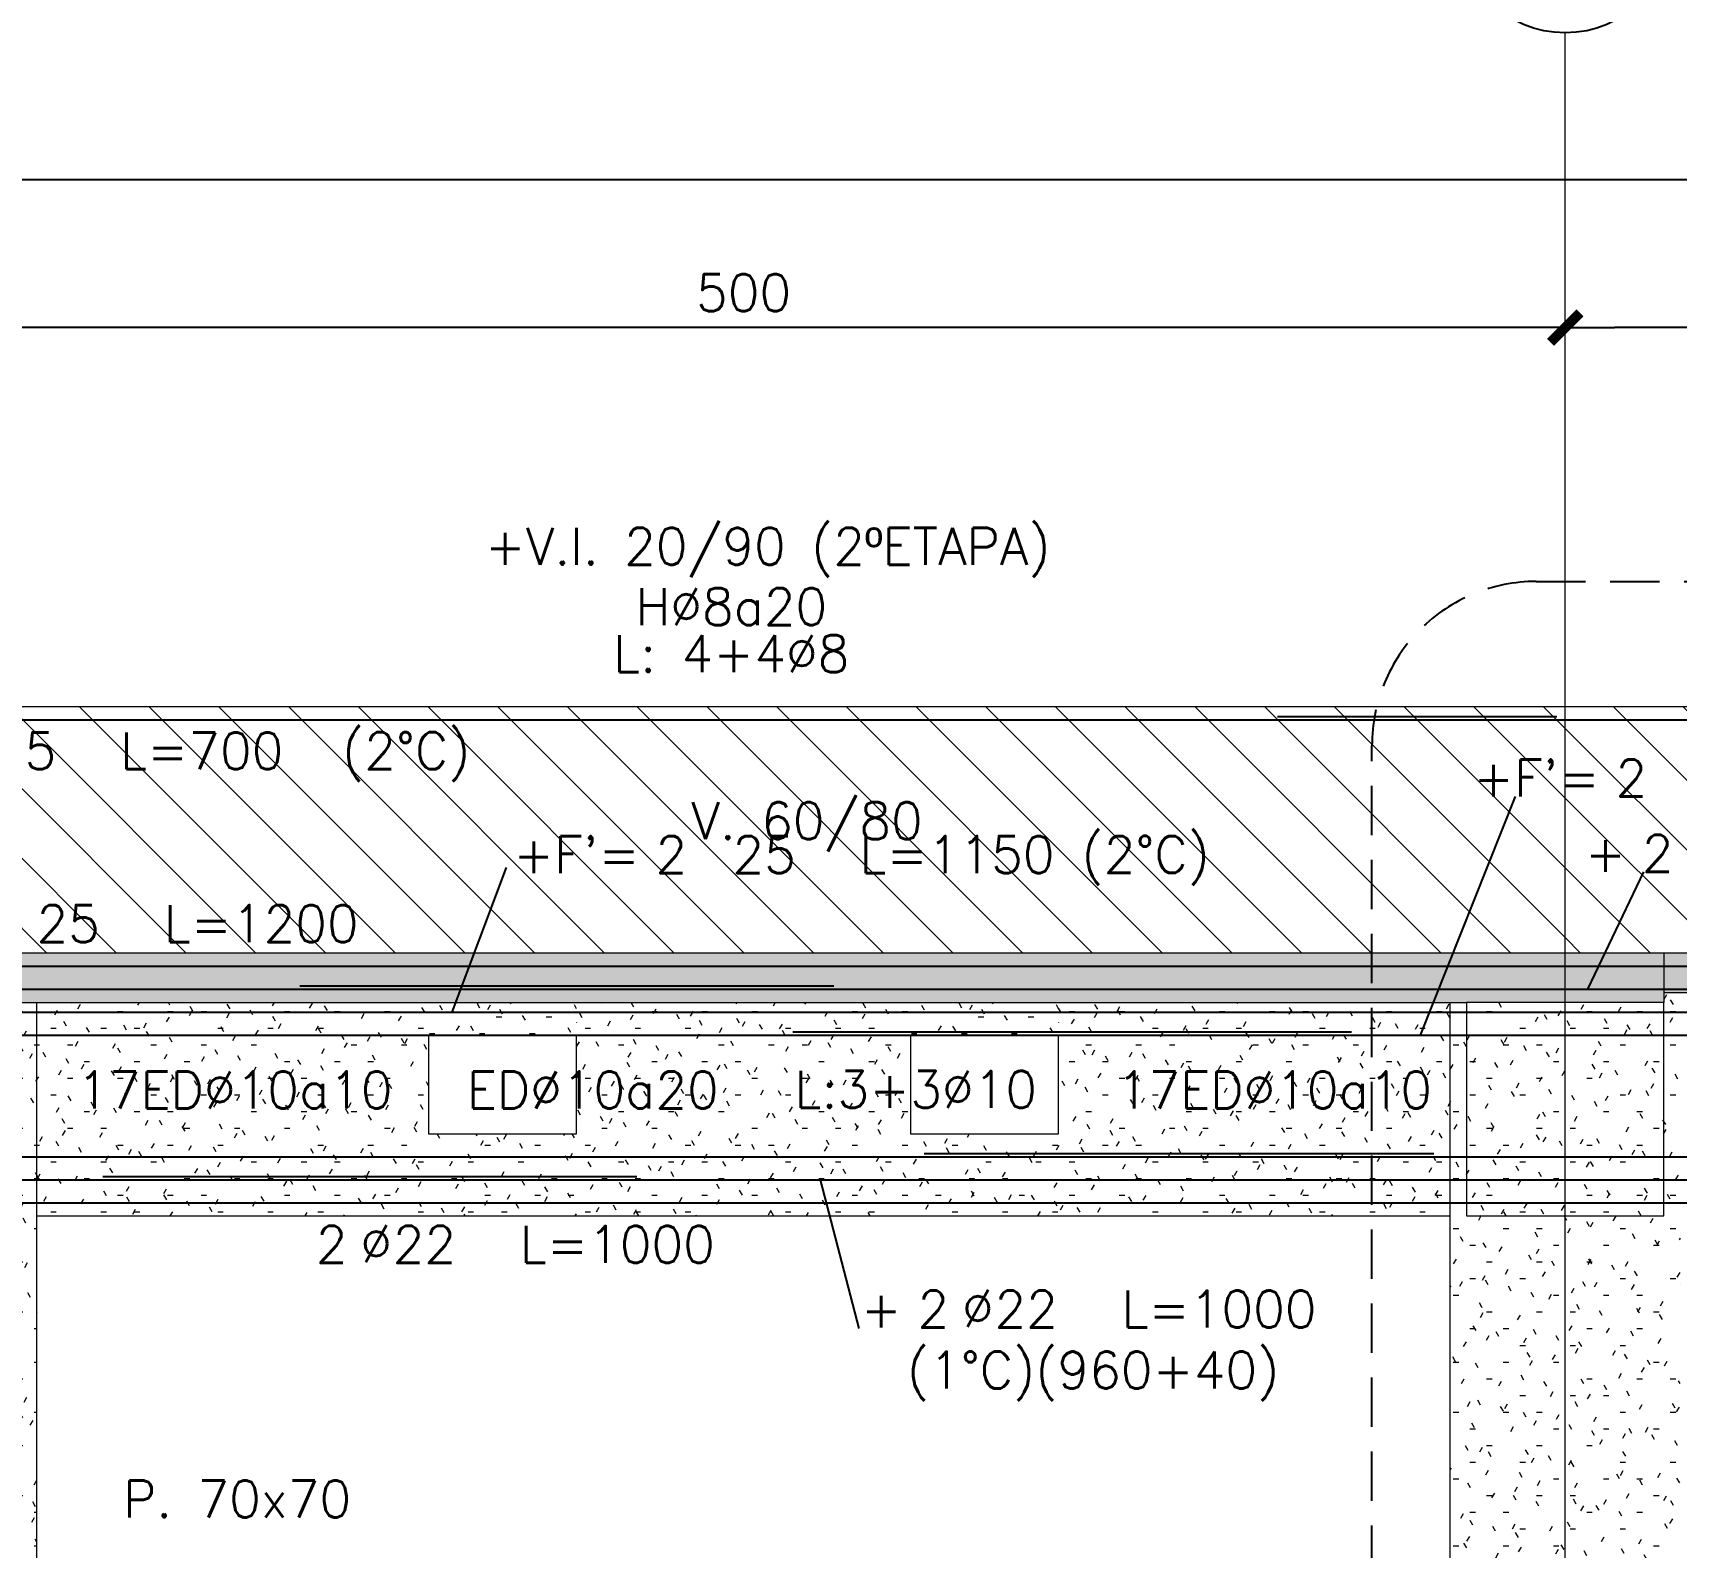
# Model space of a CAD drawing. Extents: x -10459 to 16942, y -13088 to 14608.
# Drawn here: x 4475 to 4975, y 3178 to 3639 of the extents above; entities that cross this region are included whole.
import ezdxf
from ezdxf.enums import TextEntityAlignment as Align

# ---------------------------------------------------------------- set-up
doc = ezdxf.new("R2010")
doc.units = 0
doc.header["$LTSCALE"] = 30
doc.header["$MEASUREMENT"] = 0
doc.linetypes.add("EJE1-1'$0$DASHED", pattern=[0.75, 0.5, -0.25])
doc.linetypes.add("EJE1-1'$0$RLE-PROYECCION", pattern=[0.71438, 0.47625, -0.23813])
doc.layers.get('0').update_dxf_attribs({"linetype": 'CONTINUOUS'})
for name, color, linetype in [("EJE1-1'$0$CORTES", 5, 'CONTINUOUS'), ("EJE1-1'$0$RLA-COTAS1", 2, 'CONTINUOUS'), ("EJE1-1'$0$RLA-FE", 7, 'CONTINUOUS'), ("EJE1-1'$0$RLA-TEXTOS-FE", 9, 'CONTINUOUS')]:
    doc.layers.add(name, color=color, linetype=linetype)
doc.layers.add("EJE1-1'$0$RLA-ACHURADO", color=30, linetype="EJE1-1'$0$RLE-PROYECCION", lineweight=15, transparency=0.7)
for name, color, linetype, lineweight in [("EJE1-1'$0$RLA-CONTORNO", 30, 'CONTINUOUS', 15), ("EJE1-1'$0$RLA-EJE", 3, 'CONTINUOUS', 25), ("EJE1-1'$0$RLA-EJES", 1, 'CONTINUOUS', 9), ("EJE1-1'$0$RLA-TEXTOS-1", 9, 'CONTINUOUS', 9)]:
    doc.layers.add(name, color=color, linetype=linetype, lineweight=lineweight)
doc.styles.add("EJE1-1'$0$RomanS", font='romans.shx', dxfattribs={"height": 11.25})
doc.dimstyles.new("EJE1-1'$0$ING-50", dxfattribs={"dimscale": 50, "dimtxt": 0.27, "dimasz": 0.3, "dimexe": 0, "dimexo": 0, "dimgap": 0.1, "dimtad": 1, "dimdec": 1, "dimzin": 12, "dimdsep": 46, "dimtxsty": "EJE1-1'$0$RomanS", "dimblk": "EJE1-1'$0$TICK1", "dimblk1": "EJE1-1'$0$TICK1", "dimblk2": "EJE1-1'$0$TICK1", "dimcen": 0.09, "dimclrd": 2, "dimclre": 1, "dimclrt": 3, "dimadec": 0, "dimazin": 0, "dimtfac": 1, "dimtdec": 0, "dimtix": 1, "dimtmove": 2, "dimatfit": 3, "dimldrblk": "EJE1-1'$0$TICK1", "dimfxl": 0, "dimfxlon": 1, "dimtolj": 1, "dimtzin": 0, "dimarcsym": 0})
pattern_1 = [(0, (-234.281, -2576.79), (20.32, 5.08), [1.676, -13.564, 1.676, -13.564, -81.28]), (0, (-234.281, -2576.79), (20.32, 5.08), [-30.48, 1.676, -28.804, 1.676, -13.564, -35.56]), (0, (-234.281, -2576.79), (20.32, 5.08), [-76.2, 1.676, -8.484, 1.676, -23.724]), (120, (-226.661, -2574.25), (-14.559409, 15.057636), [1.676, -13.564, 1.676, -13.564, -81.28]), (120, (-226.661, -2574.25), (-14.559409, 15.057636), [-30.48, 1.676, -28.804, 1.676, -13.564, -35.56]), (120, (-226.661, -2574.25), (-14.559409, 15.057636), [-76.2, 1.676, -8.484, 1.676, -23.724]), (240, (-224.121, -2564.09), (-5.760591, -20.137636), [1.676, -13.564, 1.676, -13.564, -81.28]), (240, (-224.121, -2564.09), (-5.760591, -20.137636), [-30.48, 1.676, -28.804, 1.676, -13.564, -35.56]), (240, (-224.121, -2564.09), (-5.760591, -20.137636), [-76.2, 1.676, -8.484, 1.676, -23.724])]
pattern_2 = [(315, (-234.281, -2576.79), (10.6066, 10.6066), [])]

# ---------------------------------------------------------------- blocks, each defined once
blk = doc.blocks.new("EJE1-1'$0$Grid - RLE-EJE-192293-EJE 1-1_")
at = {"layer": "EJE1-1'$0$RLA-EJE"}
blk.add_circle((-2348.4, 1495.5), 32.5, dxfattribs=at)
blk = doc.blocks.new("EJE1-1'$0$TICK1")
at = {"color": 2, "const_width": 0.2}
blk.add_lwpolyline([(-0.3, -0.3), (0.3, 0.3)], dxfattribs=at)
at = {"color": 2}
for points in [[(0, 0), (-1, 0)], [(0, 0), (1, 0)]]:
    blk.add_lwpolyline(points, dxfattribs=at)
blk = doc.blocks.new("EJE1-1'$0$DIMBLOCK1-EJE 1-1_")
at = {"layer": "EJE1-1'$0$RLA-COTAS1", "color": 2, "lineweight": -2, "transparency": 16777216}
blk.add_line((2590.48, 1418.31), (-2404.52, 1418.31), dxfattribs=at)
at = {"layer": "EJE1-1'$0$RLA-COTAS1", "color": 2, "lineweight": -2, "transparency": 16777216, "xscale": 15, "yscale": 15, "zscale": 15, "rotation": 180}
blk.add_blockref("EJE1-1'$0$TICK1", (-2419.52, 1418.31), dxfattribs=at)
at = {"layer": "EJE1-1'$0$RLA-COTAS1", "color": 2, "lineweight": -2, "transparency": 16777216, "xscale": 15, "yscale": 15, "zscale": 15}
blk.add_blockref("EJE1-1'$0$TICK1", (2605.48, 1418.31), dxfattribs=at)
at = {"layer": "EJE1-1'$0$RLA-COTAS1", "color": 3, "transparency": 16777216, "insert": (92.98, 1428.94), "char_height": 11.25, "attachment_point": 5, "style": "EJE1-1'$0$RomanS"}
blk.add_mtext('\\A1;5025', dxfattribs=at)
blk = doc.blocks.new("EJE1-1'$0$DIMBLOCK2-EJE 1-1_")
at = {"layer": "EJE1-1'$0$RLA-COTAS1", "color": 2, "lineweight": -2, "transparency": 16777216}
blk.add_line((2590.48, 1373.31), (2120.48, 1373.31), dxfattribs=at)
at = {"layer": "EJE1-1'$0$RLA-COTAS1", "color": 2, "lineweight": -2, "transparency": 16777216, "xscale": 15, "yscale": 15, "zscale": 15, "rotation": 180}
blk.add_blockref("EJE1-1'$0$TICK1", (2105.48, 1373.31), dxfattribs=at)
at = {"layer": "EJE1-1'$0$RLA-COTAS1", "color": 2, "lineweight": -2, "transparency": 16777216, "xscale": 15, "yscale": 15, "zscale": 15}
blk.add_blockref("EJE1-1'$0$TICK1", (2605.48, 1373.31), dxfattribs=at)
at = {"layer": "EJE1-1'$0$RLA-COTAS1", "color": 3, "transparency": 16777216, "insert": (2355.48, 1383.94), "char_height": 11.25, "attachment_point": 5, "style": "EJE1-1'$0$RomanS"}
blk.add_mtext('\\A1;500', dxfattribs=at)
blk = doc.blocks.new("EJE1-1'$0$DIMBLOCK3-EJE 1-1_")
at = {"layer": "EJE1-1'$0$RLA-COTAS1", "color": 2, "lineweight": -2, "transparency": 16777216}
blk.add_line((2090.48, 1373.31), (1620.48, 1373.31), dxfattribs=at)
at = {"layer": "EJE1-1'$0$RLA-COTAS1", "color": 2, "lineweight": -2, "transparency": 16777216, "xscale": 15, "yscale": 15, "zscale": 15, "rotation": 180}
blk.add_blockref("EJE1-1'$0$TICK1", (1605.48, 1373.31), dxfattribs=at)
at = {"layer": "EJE1-1'$0$RLA-COTAS1", "color": 2, "lineweight": -2, "transparency": 16777216, "xscale": 15, "yscale": 15, "zscale": 15}
blk.add_blockref("EJE1-1'$0$TICK1", (2105.48, 1373.31), dxfattribs=at)
at = {"layer": "EJE1-1'$0$RLA-COTAS1", "color": 3, "transparency": 16777216, "insert": (1855.48, 1383.94), "char_height": 11.25, "attachment_point": 5, "style": "EJE1-1'$0$RomanS"}
blk.add_mtext('\\A1;500', dxfattribs=at)
blk = doc.blocks.new('*U156')
at = {"layer": "EJE1-1'$0$RLA-FE"}
for p, q in [((0, 0), (1018.21, 0)), ((1018.21, 0), (1068.21, 0)), ((1068.21, 0), (1100, 0)), ((1100, 0), (1100, 0))]:
    blk.add_line(p, q, dxfattribs=at)
at = {"layer": "EJE1-1'$0$RLA-FE", "color": 3, "style": "EJE1-1'$0$RomanS", "flags": 8}
for tag, p in [('F=', (458.44, -47.89)), ('NUM', (472.85, -47.89))]:
    blk.add_attdef(tag, text='', height=11.25, dxfattribs=at).set_placement(p, align=Align.RIGHT)
at = {"layer": "EJE1-1'$0$RLA-FE", "color": 3, "style": "EJE1-1'$0$RomanS"}
for tag, p, flags in [('PHI', (476.74, -47.68), 12), ('DIAM', (486.6, -47.89), 12), ('MINUS', (508.62, -47.89), 13), ('MARK', (522.01, -47.89), 13), ('TEXTO_FE1', (525.31, -47.89), 8), ('TEXTO_FE2', (592.83, -47.88), 8), ('TIPO', (548.8, -57.92), 13), ('NVECES', (534.93, -76.86), 13), ('NUMFE', (538.86, -96.62), 13), ('CAPA', (547.06, -115.74), 13), ('DESPLAZA', (277.18, -134.17), 13), ('ESPACIO', (283.22, -152.53), 13), ('CANT', (297.06, -171.33), 13)]:
    blk.add_attdef(tag, p, '', height=11.25, dxfattribs=dict(at, flags=flags))
blk = doc.blocks.new('*U257')
at = {"layer": "EJE1-1'$0$RLA-FE"}
for p, q in [((0, 0), (818.21, 0)), ((818.21, 0), (868.21, 0)), ((868.21, 0), (900, 0)), ((900, 0), (900, 0))]:
    blk.add_line(p, q, dxfattribs=at)
at = {"layer": "EJE1-1'$0$RLA-FE", "color": 3, "style": "EJE1-1'$0$RomanS", "flags": 8}
for tag, p in [('F=', (379.99, 57.02)), ('NUM', (394.4, 57.02))]:
    blk.add_attdef(tag, text='', height=11.25, dxfattribs=at).set_placement(p, align=Align.RIGHT)
at = {"layer": "EJE1-1'$0$RLA-FE", "color": 3, "style": "EJE1-1'$0$RomanS"}
for tag, p, flags in [('PHI', (398.29, 57.23), 12), ('DIAM', (408.15, 57.02), 12), ('MINUS', (430.17, 57.02), 13), ('MARK', (443.56, 57.02), 13), ('TEXTO_FE1', (446.86, 57.02), 8), ('TEXTO_FE2', (514.38, 57.03), 8), ('TIPO', (448.8, -57.92), 13), ('NVECES', (434.93, -76.86), 13), ('NUMFE', (438.86, -96.62), 13), ('CAPA', (447.06, -115.74), 13), ('DESPLAZA', (277.18, -134.17), 13), ('ESPACIO', (283.22, -152.53), 13), ('CANT', (297.06, -171.33), 13)]:
    blk.add_attdef(tag, p, '', height=11.25, dxfattribs=dict(at, flags=flags))
blk = doc.blocks.new('*U147')
at = {"layer": "EJE1-1'$0$RLA-FE"}
blk.add_line((0, 0), (918.21, 0), dxfattribs=at)
at = {"layer": "EJE1-1'$0$RLA-FE", "color": 3, "style": "EJE1-1'$0$RomanS", "flags": 8}
for tag, p in [('F=', (397.58, -18.3)), ('NUM', (411.99, -18.3))]:
    blk.add_attdef(tag, text='', height=11.25, dxfattribs=at).set_placement(p, align=Align.RIGHT)
at = {"layer": "EJE1-1'$0$RLA-FE", "color": 3, "style": "EJE1-1'$0$RomanS"}
for tag, p, flags in [('PHI', (415.89, -18.08), 12), ('DIAM', (425.74, -18.3), 12), ('MINUS', (447.76, -18.3), 13), ('MARK', (461.15, -18.3), 13), ('TEXTO_FE1', (464.45, -18.3), 8), ('TEXTO_FE2', (531.98, -18.28), 8), ('TIPO', (498.8, -57.92), 13), ('NVECES', (484.93, -76.86), 13), ('NUMFE', (488.86, -96.62), 13), ('CAPA', (497.06, -115.74), 13), ('DESPLAZA', (277.18, -134.17), 13), ('ESPACIO', (283.22, -152.53), 13), ('CANT', (297.06, -171.33), 13)]:
    blk.add_attdef(tag, p, '', height=11.25, dxfattribs=dict(at, flags=flags))
blk = doc.blocks.new('*U152')
at = {"layer": "EJE1-1'$0$RLA-FE"}
for p, q in [((0, 0), (818.21, 0)), ((818.21, 0), (868.21, 0)), ((868.21, 0), (900, 0)), ((900, 0), (900, 0))]:
    blk.add_line(p, q, dxfattribs=at)
at = {"layer": "EJE1-1'$0$RLA-FE", "color": 3, "style": "EJE1-1'$0$RomanS"}
for tag, p, flags in [('TIPO', (448.8, -57.92), 13), ('PHI', (234.84, -65.9), 12), ('DIAM', (244.7, -66.11), 12), ('MINUS', (266.72, -66.11), 13), ('MARK', (280.11, -66.11), 13), ('TEXTO_FE1', (283.41, -66.11), 8), ('TEXTO_FE2', (350.93, -66.09), 8), ('NVECES', (434.93, -76.86), 13), ('NUMFE', (438.86, -96.62), 13), ('CAPA', (447.06, -115.74), 13), ('DESPLAZA', (277.18, -134.17), 13), ('ESPACIO', (283.22, -152.53), 13), ('CANT', (297.06, -171.33), 13)]:
    blk.add_attdef(tag, p, '', height=11.25, dxfattribs=dict(at, flags=flags))
at = {"layer": "EJE1-1'$0$RLA-FE", "color": 3, "style": "EJE1-1'$0$RomanS", "flags": 8}
for tag, p in [('F=', (216.54, -66.11)), ('NUM', (230.95, -66.11))]:
    blk.add_attdef(tag, text='', height=11.25, dxfattribs=at).set_placement(p, align=Align.RIGHT)
blk = doc.blocks.new('*U154')
at = {"layer": "EJE1-1'$0$RLA-FE"}
for q in [(0, 0), (628.21, 0)]:
    blk.add_line((0, 0), q, dxfattribs=at)
at = {"layer": "EJE1-1'$0$RLA-FE", "color": 3, "style": "EJE1-1'$0$RomanS"}
for tag, p, flags in [('TIPO', (353.8, -57.92), 13), ('NVECES', (339.93, -76.86), 13), ('PHI', (281.74, -81.55), 12), ('DIAM', (291.6, -81.77), 12), ('MINUS', (313.62, -81.77), 13), ('MARK', (327.01, -81.77), 13), ('TEXTO_FE1', (330.31, -81.77), 8), ('TEXTO_FE2', (397.83, -81.75), 8), ('NUMFE', (343.86, -96.62), 13), ('CAPA', (352.06, -115.74), 13), ('DESPLAZA', (277.18, -134.17), 13), ('ESPACIO', (283.22, -152.53), 13), ('CANT', (297.06, -171.33), 13)]:
    blk.add_attdef(tag, p, '', height=11.25, dxfattribs=dict(at, flags=flags))
at = {"layer": "EJE1-1'$0$RLA-FE", "color": 3, "style": "EJE1-1'$0$RomanS", "flags": 8}
for tag, p in [('F=', (263.44, -81.77)), ('NUM', (277.85, -81.77))]:
    blk.add_attdef(tag, text='', height=11.25, dxfattribs=at).set_placement(p, align=Align.RIGHT)
blk = doc.blocks.new('*U155')
at = {"layer": "EJE1-1'$0$RLA-FE", "color": 6}
blk.add_line((0, 1), (155, 1), dxfattribs=at)
at = {"layer": "EJE1-1'$0$RLA-FE", "color": 3, "style": "EJE1-1'$0$RomanS", "flags": 8}
for tag, p in [('(', (63.16, 9.14)), ('EMP', (82.18, 9.14)), (')', (101.5, 9.14))]:
    blk.add_attdef(tag, text='', height=11.25, dxfattribs=at).set_placement(p, align=Align.CENTER)
blk = doc.blocks.new('*U157')
at = {"layer": "EJE1-1'$0$RLA-FE"}
for q in [(0, 0), (878.21, 0)]:
    blk.add_line((0, 0), q, dxfattribs=at)
at = {"layer": "EJE1-1'$0$RLA-FE", "color": 3, "style": "EJE1-1'$0$RomanS", "flags": 8}
for tag, p in [('F=', (243.17, -44.98)), ('NUM', (257.58, -44.98))]:
    blk.add_attdef(tag, text='', height=11.25, dxfattribs=at).set_placement(p, align=Align.RIGHT)
at = {"layer": "EJE1-1'$0$RLA-FE", "color": 3, "style": "EJE1-1'$0$RomanS"}
for tag, p, flags in [('PHI', (261.47, -44.76), 12), ('DIAM', (271.33, -44.98), 12), ('MINUS', (293.35, -44.98), 13), ('MARK', (306.74, -44.98), 13), ('TEXTO_FE1', (310.04, -44.98), 8), ('TIPO', (478.8, -57.92), 13), ('TEXTO_FE2', (244.72, -63.53), 8), ('NVECES', (464.93, -76.86), 13), ('NUMFE', (468.86, -96.62), 13), ('CAPA', (477.06, -115.74), 13), ('DESPLAZA', (277.18, -134.17), 13), ('ESPACIO', (283.22, -152.53), 13), ('CANT', (297.06, -171.33), 13)]:
    blk.add_attdef(tag, p, '', height=11.25, dxfattribs=dict(at, flags=flags))
blk = doc.blocks.new('*U158')
at = {"layer": "EJE1-1'$0$RLA-FE", "color": 6}
blk.add_line((0, 1), (162.5, 1), dxfattribs=at)
at = {"layer": "EJE1-1'$0$RLA-FE", "color": 3, "style": "EJE1-1'$0$RomanS", "flags": 8}
for tag, p in [('(', (66.91, 9.14)), ('EMP', (85.93, 9.14)), (')', (105.25, 9.14))]:
    blk.add_attdef(tag, text='', height=11.25, dxfattribs=at).set_placement(p, align=Align.CENTER)
blk = doc.blocks.new('*U258')
at = {"layer": "EJE1-1'$0$RLA-FE"}
blk.add_line((0, 0), (1118.21, 0), dxfattribs=at)
at = {"layer": "EJE1-1'$0$RLA-FE", "color": 3, "style": "EJE1-1'$0$RomanS", "flags": 8}
for tag, p in [('F=', (409.2, 7.32)), ('NUM', (423.61, 7.32))]:
    blk.add_attdef(tag, text='', height=11.25, dxfattribs=at).set_placement(p, align=Align.RIGHT)
at = {"layer": "EJE1-1'$0$RLA-FE", "color": 3, "style": "EJE1-1'$0$RomanS"}
for tag, p, flags in [('PHI', (427.51, 7.54), 12), ('DIAM', (437.36, 7.32), 12), ('MINUS', (459.38, 7.32), 13), ('MARK', (472.77, 7.32), 13), ('TEXTO_FE1', (476.07, 7.32), 8), ('TEXTO_FE2', (543.6, 7.34), 8), ('TIPO', (598.8, -57.92), 13), ('NVECES', (584.93, -76.86), 13), ('NUMFE', (588.86, -96.62), 13), ('CAPA', (597.06, -115.74), 13), ('DESPLAZA', (277.18, -134.17), 13), ('ESPACIO', (283.22, -152.53), 13), ('CANT', (297.06, -171.33), 13)]:
    blk.add_attdef(tag, p, '', height=11.25, dxfattribs=dict(at, flags=flags))
blk = doc.blocks.new('*U172')
at = {"layer": "EJE1-1'$0$RLA-FE"}
blk.add_line((0, 0), (1068.21, 0), dxfattribs=at)
at = {"layer": "EJE1-1'$0$RLA-FE", "color": 3, "style": "EJE1-1'$0$RomanS", "flags": 8}
for tag, p in [('F=', (483.44, 42.35)), ('NUM', (497.85, 42.35))]:
    blk.add_attdef(tag, text='', height=11.25, dxfattribs=at).set_placement(p, align=Align.RIGHT)
at = {"layer": "EJE1-1'$0$RLA-FE", "color": 3, "style": "EJE1-1'$0$RomanS"}
for tag, p, flags in [('PHI', (501.74, 42.56), 14), ('DIAM', (511.6, 42.35), 12), ('MINUS', (533.62, 42.35), 13), ('MARK', (547.01, 42.35), 13), ('TEXTO_FE1', (550.31, 42.35), 8), ('TEXTO_FE2', (617.83, 42.36), 8), ('TIPO', (573.8, -75.78), 13), ('NVECES', (559.93, -94.72), 13), ('NUMFE', (563.86, -114.48), 13), ('CAPA', (572.06, -133.6), 13), ('DESPLAZA', (278.34, -151.59), 13), ('ESPACIO', (284.39, -169.95), 13), ('CANT', (298.23, -188.75), 13)]:
    blk.add_attdef(tag, p, '', height=11.25, dxfattribs=dict(at, flags=flags))
blk = doc.blocks.new('*U175')
at = {"layer": "EJE1-1'$0$RLA-FE"}
for p, q in [((0, 0), (618.21, 0)), ((618.21, 0), (668.21, 0)), ((668.21, 0), (700, 0)), ((700, 0), (700, 0))]:
    blk.add_line(p, q, dxfattribs=at)
at = {"layer": "EJE1-1'$0$RLA-FE", "color": 3, "style": "EJE1-1'$0$RomanS", "flags": 8}
for tag, p in [('F=', (258.44, 80.91)), ('NUM', (272.85, 80.91))]:
    blk.add_attdef(tag, text='', height=11.25, dxfattribs=at).set_placement(p, align=Align.RIGHT)
at = {"layer": "EJE1-1'$0$RLA-FE", "color": 3, "style": "EJE1-1'$0$RomanS"}
for tag, p, flags in [('PHI', (276.74, 81.12), 14), ('DIAM', (286.6, 80.91), 12), ('MINUS', (308.62, 80.91), 13), ('MARK', (322.01, 80.91), 13), ('TEXTO_FE1', (325.31, 80.91), 8), ('TEXTO_FE2', (392.83, 80.93), 8), ('TIPO', (348.8, -75.78), 13), ('NVECES', (334.93, -94.72), 13), ('NUMFE', (338.86, -114.48), 13), ('CAPA', (347.06, -133.6), 13), ('DESPLAZA', (278.34, -151.59), 13), ('ESPACIO', (284.39, -169.95), 13), ('CANT', (298.23, -188.75), 13)]:
    blk.add_attdef(tag, p, '', height=11.25, dxfattribs=dict(at, flags=flags))
blk = doc.blocks.new('*U188')
at = {"layer": "EJE1-1'$0$RLA-FE"}
for q in [(0, 0), (818.21, 0)]:
    blk.add_line((0, 0), q, dxfattribs=at)
at = {"layer": "EJE1-1'$0$RLA-FE", "color": 3, "style": "EJE1-1'$0$RomanS", "flags": 8}
for tag, p in [('F=', (403.55, 35.7)), ('NUM', (417.96, 35.7))]:
    blk.add_attdef(tag, text='', height=11.25, dxfattribs=at).set_placement(p, align=Align.RIGHT)
at = {"layer": "EJE1-1'$0$RLA-FE", "color": 3, "style": "EJE1-1'$0$RomanS"}
for tag, p, flags in [('PHI', (421.85, 35.92), 12), ('DIAM', (431.71, 35.7), 12), ('MINUS', (453.73, 35.7), 13), ('MARK', (467.12, 35.7), 13), ('TEXTO_FE1', (470.42, 35.7), 8), ('TEXTO_FE2', (537.94, 35.72), 8), ('TIPO', (448.8, -57.92), 13), ('NVECES', (434.93, -76.86), 13), ('NUMFE', (438.86, -96.62), 13), ('CAPA', (447.06, -115.74), 13), ('DESPLAZA', (277.18, -134.17), 13), ('ESPACIO', (283.22, -152.53), 13), ('CANT', (297.06, -171.33), 13)]:
    blk.add_attdef(tag, p, '', height=11.25, dxfattribs=dict(at, flags=flags))
blk = doc.blocks.new('*U189')
at = {"layer": "EJE1-1'$0$RLA-FE", "color": 6}
blk.add_line((0, 1), (162.5, 1), dxfattribs=at)
at = {"layer": "EJE1-1'$0$RLA-FE", "color": 3, "style": "EJE1-1'$0$RomanS", "flags": 8}
for tag, p in [('(', (66.91, 9.14)), ('EMP', (85.93, 9.14)), (')', (105.25, 9.14))]:
    blk.add_attdef(tag, text='', height=11.25, dxfattribs=at).set_placement(p, align=Align.CENTER)
blk = doc.blocks.new('*U192')
at = {"layer": "EJE1-1'$0$RLA-FE"}
for q in [(0, 0), (668.21, 0)]:
    blk.add_line((0, 0), q, dxfattribs=at)
at = {"layer": "EJE1-1'$0$RLA-FE", "color": 3, "style": "EJE1-1'$0$RomanS", "flags": 8}
for tag, p in [('F=', (245.52, 72.65)), ('NUM', (259.93, 72.65))]:
    blk.add_attdef(tag, text='', height=11.25, dxfattribs=at).set_placement(p, align=Align.RIGHT)
at = {"layer": "EJE1-1'$0$RLA-FE", "color": 3, "style": "EJE1-1'$0$RomanS"}
for tag, p, flags in [('PHI', (263.83, 72.87), 14), ('DIAM', (273.68, 72.65), 12), ('MINUS', (295.7, 72.65), 13), ('MARK', (309.09, 72.65), 13), ('TEXTO_FE1', (312.39, 72.65), 8), ('TEXTO_FE2', (379.92, 72.67), 8), ('TIPO', (373.8, -75.78), 13), ('NVECES', (359.93, -94.72), 13), ('NUMFE', (363.86, -114.48), 13), ('CAPA', (372.06, -133.6), 13), ('DESPLAZA', (278.34, -151.59), 13), ('ESPACIO', (284.39, -169.95), 13), ('CANT', (298.23, -188.75), 13)]:
    blk.add_attdef(tag, p, '', height=11.25, dxfattribs=dict(at, flags=flags))
blk = doc.blocks.new('*U174')
at = {"layer": "EJE1-1'$0$RLA-FE", "color": 6}
blk.add_line((0, 1), (170, 1), dxfattribs=at)
at = {"layer": "EJE1-1'$0$RLA-FE", "color": 3, "style": "EJE1-1'$0$RomanS", "flags": 8}
for tag, p in [('(', (70.66, 9.14)), ('EMP', (89.68, 9.14)), (')', (109, 9.14))]:
    blk.add_attdef(tag, text='', height=11.25, dxfattribs=at).set_placement(p, align=Align.CENTER)
blk = doc.blocks.new('*U112')
at = {"layer": "EJE1-1'$0$RLA-FE"}
for p, q in [((0, 0), (1118.21, 0)), ((1118.21, 0), (1168.21, 0)), ((1168.21, 0), (1200, 0)), ((1200, 0), (1200, 0))]:
    blk.add_line(p, q, dxfattribs=at)
at = {"layer": "EJE1-1'$0$RLA-FE", "color": 3, "style": "EJE1-1'$0$RomanS", "flags": 8}
for tag, p in [('F=', (508.44, 9.32)), ('NUM', (522.85, 9.32))]:
    blk.add_attdef(tag, text='', height=11.25, dxfattribs=at).set_placement(p, align=Align.RIGHT)
at = {"layer": "EJE1-1'$0$RLA-FE", "color": 3, "style": "EJE1-1'$0$RomanS"}
for tag, p, flags in [('PHI', (526.74, 9.54), 14), ('DIAM', (536.6, 9.32), 12), ('MINUS', (558.62, 9.32), 13), ('MARK', (572.01, 9.32), 13), ('TEXTO_FE1', (575.31, 9.32), 8), ('TEXTO_FE2', (642.83, 9.34), 8), ('TIPO', (598.8, -75.78), 13), ('NVECES', (584.93, -94.72), 13), ('NUMFE', (588.86, -114.48), 13), ('CAPA', (597.06, -133.6), 13), ('DESPLAZA', (278.34, -151.59), 13), ('ESPACIO', (284.39, -169.95), 13), ('CANT', (298.23, -188.75), 13)]:
    blk.add_attdef(tag, p, '', height=11.25, dxfattribs=dict(at, flags=flags))
blk = doc.blocks.new('*U263')
at = {"layer": "EJE1-1'$0$RLA-FE"}
for q in [(0, 0), (488.21, 0)]:
    blk.add_line((0, 0), q, dxfattribs=at)
at = {"layer": "EJE1-1'$0$RLA-FE", "color": 3, "style": "EJE1-1'$0$RomanS", "flags": 8}
for tag, p in [('F=', (193.44, 9.32)), ('NUM', (207.85, 9.32))]:
    blk.add_attdef(tag, text='', height=11.25, dxfattribs=at).set_placement(p, align=Align.RIGHT)
at = {"layer": "EJE1-1'$0$RLA-FE", "color": 3, "style": "EJE1-1'$0$RomanS"}
for tag, p, flags in [('PHI', (211.74, 9.54), 14), ('DIAM', (221.6, 9.32), 12), ('MINUS', (243.62, 9.32), 13), ('MARK', (257.01, 9.32), 13), ('TEXTO_FE1', (260.31, 9.32), 8), ('TEXTO_FE2', (327.83, 9.34), 8), ('TIPO', (283.8, -75.78), 13), ('NVECES', (269.93, -94.72), 13), ('NUMFE', (273.86, -114.48), 13), ('CAPA', (282.06, -133.6), 13), ('DESPLAZA', (278.34, -151.59), 13), ('ESPACIO', (284.39, -169.95), 13), ('CANT', (298.23, -188.75), 13)]:
    blk.add_attdef(tag, p, '', height=11.25, dxfattribs=dict(at, flags=flags))
blk = doc.blocks.new('*U264')
at = {"layer": "EJE1-1'$0$RLA-FE", "color": 6}
blk.add_line((0, 1), (85, 1), dxfattribs=at)
at = {"layer": "EJE1-1'$0$RLA-FE", "color": 3, "style": "EJE1-1'$0$RomanS", "flags": 8}
for tag, p in [('(', (28.16, 11.14)), ('EMP', (47.18, 11.14)), (')', (66.49, 11.14))]:
    blk.add_attdef(tag, text='', height=11.25, dxfattribs=at).set_placement(p, align=Align.CENTER)
blk = doc.blocks.new("EJE1-1'")
at = {"layer": "EJE1-1'$0$RLA-ACHURADO"}
h = blk.add_hatch(dxfattribs=at)
h.set_pattern_fill('RLE-N_E__2_ETAPA', color=256, style=0, pattern_type=2)
h.set_pattern_definition(pattern_2)
h.paths.add_polyline_path([(1616.481, 1183), (2105.481, 1183), (2105.481, 1258), (1616.481, 1258), (1616.481, 1193.01)], flags=0)
h = blk.add_hatch(dxfattribs=at)
h.set_pattern_fill('RLE-N_E__2_ETAPA', color=256, style=0, pattern_type=2)
h.set_pattern_definition(pattern_2)
h.paths.add_polyline_path([(2292.084, 1183), (2359.477, 1183), (2359.477, 1258), (2105.481, 1258), (2105.481, 1183), (2135.481, 1183)], flags=0)
h = blk.add_hatch(dxfattribs=at)
h.set_pattern_fill('SAND - DENSE', color=256, style=0, pattern_type=2)
h.set_pattern_definition(pattern_1)
h.paths.add_polyline_path([(2135.481, 1168), (2135.481, 1183), (-2429.52, 1183), (-2429.52, 1168), (2119.733, 1168)], flags=0)
h = blk.add_hatch(dxfattribs=at)
h.set_pattern_fill('SAND - DENSE', color=256, style=0, pattern_type=2)
h.set_pattern_definition(pattern_1)
h.paths.add_polyline_path([(2720.477, 1171), (2720.477, 1183), (2135.481, 1183), (2135.481, 1171), (2636.786, 1171)], flags=0)
h = blk.add_hatch(dxfattribs=at)
h.set_pattern_fill('SAND - DENSE', color=256, style=0, pattern_type=2)
h.set_pattern_definition(pattern_1)
h.paths.add_polyline_path([(2119.733, 787), (2140.481, 787), (2140.481, 1171), (2135.481, 1171), (2135.481, 1103), (2075.481, 1103), (2075.481, 1168), (2070.481, 1168), (2070.481, 787)], flags=0)
h = blk.add_hatch(dxfattribs=at)
h.set_pattern_fill('SAND - DENSE', color=256, style=0, pattern_type=2)
h.set_pattern_definition(pattern_1)
h.paths.add_polyline_path([(1640.481, 787), (1640.481, 1168), (1635.481, 1168), (1635.481, 1103), (1575.481, 1103), (1575.481, 1168), (1570.481, 1168), (1570.481, 787), (1635.481, 787)], flags=0)
h = blk.add_hatch(dxfattribs=at)
h.set_pattern_fill('SAND - DENSE', color=256, style=0, pattern_type=2)
h.set_pattern_definition([(0, (-234.281, -2576.79), (20.32, 5.08), [1.676, -13.564, 1.676, -13.564, -81.28]), (0, (-234.281, -2576.79), (20.32, 5.08), [-30.48, 1.676, -28.804, 1.676, -13.564, -35.56]), (0, (-234.281, -2576.79), (20.32, 5.08), [-76.2, 1.676, -8.484, 1.676, -23.724]), (120, (-226.661, -2574.25), (-14.559409, 15.057636), [1.676, -13.564, 1.676, -13.564, -81.28]), (120, (-226.661, -2574.25), (-14.559409, 15.057636), [-30.48, 1.676, -28.804, 1.676, -13.564, -35.56]), (120, (-226.661, -2574.25), (-14.559409, 15.057636), [-76.2, 1.676, -8.484, 1.676, -23.724]), (240, (-224.121, -2564.09), (-5.760591, -20.137636), [1.676, -13.564, 1.676, -13.564, -81.28]), (240, (-224.121, -2564.09), (-5.760591, -20.137636), [-30.48, 1.676, -28.804, 1.676, -13.564, -35.56]), (240, (-224.121, -2564.09), (-5.760591, -20.137636), [-76.2, 1.676, -8.484, 1.676, -23.724])])
h.paths.add_polyline_path([(1906.314, 1128), (1906.314, 1168), (1804.647, 1168), (1804.647, 1128), (1759.647, 1128), (1759.647, 1168), (1640.481, 1168), (1640.481, 1103), (2070.481, 1103), (2070.481, 1168), (1951.314, 1168), (1951.314, 1128)])
h = blk.add_hatch(dxfattribs=at)
h.set_pattern_fill('SAND - DENSE', color=256, style=0, pattern_type=2)
h.set_pattern_definition([(0, (449.8857, -1333.79), (20.32, 5.08), [1.676, -13.564, 1.676, -13.564, -81.28]), (0, (449.8857, -1333.79), (20.32, 5.08), [-30.48, 1.676, -28.804, 1.676, -13.564, -35.56]), (0, (449.8857, -1333.79), (20.32, 5.08), [-76.2, 1.676, -8.484, 1.676, -23.724]), (120, (457.5057, -1331.25), (-14.559409, 15.057636), [1.676, -13.564, 1.676, -13.564, -81.28]), (120, (457.5057, -1331.25), (-14.559409, 15.057636), [-30.48, 1.676, -28.804, 1.676, -13.564, -35.56]), (120, (457.5057, -1331.25), (-14.559409, 15.057636), [-76.2, 1.676, -8.484, 1.676, -23.724]), (240, (460.0457, -1321.09), (-5.760591, -20.137636), [1.676, -13.564, 1.676, -13.564, -81.28]), (240, (460.0457, -1321.09), (-5.760591, -20.137636), [-30.48, 1.676, -28.804, 1.676, -13.564, -35.56]), (240, (460.0457, -1321.09), (-5.760591, -20.137636), [-76.2, 1.676, -8.484, 1.676, -23.724])])
h.paths.add_polyline_path([(1804.647, 1158), (1804.647, 1168), (1759.647, 1168), (1759.647, 1158)])
h = blk.add_hatch(dxfattribs=at)
h.set_pattern_fill('SAND - DENSE', color=256, style=0, pattern_type=2)
h.set_pattern_definition([(0, (596.5523, -1333.79), (20.32, 5.08), [1.676, -13.564, 1.676, -13.564, -81.28]), (0, (596.5523, -1333.79), (20.32, 5.08), [-30.48, 1.676, -28.804, 1.676, -13.564, -35.56]), (0, (596.5523, -1333.79), (20.32, 5.08), [-76.2, 1.676, -8.484, 1.676, -23.724]), (120, (604.1723, -1331.25), (-14.559409, 15.057636), [1.676, -13.564, 1.676, -13.564, -81.28]), (120, (604.1723, -1331.25), (-14.559409, 15.057636), [-30.48, 1.676, -28.804, 1.676, -13.564, -35.56]), (120, (604.1723, -1331.25), (-14.559409, 15.057636), [-76.2, 1.676, -8.484, 1.676, -23.724]), (240, (606.7123, -1321.09), (-5.760591, -20.137636), [1.676, -13.564, 1.676, -13.564, -81.28]), (240, (606.7123, -1321.09), (-5.760591, -20.137636), [-30.48, 1.676, -28.804, 1.676, -13.564, -35.56]), (240, (606.7123, -1321.09), (-5.760591, -20.137636), [-76.2, 1.676, -8.484, 1.676, -23.724])])
h.paths.add_polyline_path([(1951.314, 1158), (1951.314, 1168), (1906.314, 1168), (1906.314, 1158)])
h = blk.add_hatch(dxfattribs=at)
h.set_pattern_fill('SAND - DENSE', color=256, style=0, pattern_type=2)
h.set_pattern_definition(pattern_1)
h.paths.add_polyline_path([(2075.481, 1103), (2135.481, 1103), (2135.481, 1168), (2075.481, 1168)], flags=0)
at = {"layer": "EJE1-1'$0$CORTES", "color": 1, "linetype": "EJE1-1'$0$DASHED"}
blk.add_lwpolyline([(2096.685, 1296.086), (2596.866, 1296.086, -0.4142136), (2646.866, 1246.086), (2646.866, 633.863, -0.4142136), (2596.866, 583.863), (2096.685, 583.863, -0.4142136), (2046.685, 633.863), (2046.685, 1246.086, -0.4142136)], format="xyb", close=True, dxfattribs=at)
at = {"layer": "EJE1-1'$0$RLA-CONTORNO"}
for p, q in [((1616.481, 1258), (2105.481, 1258)), ((2105.481, 1258), (2359.477, 1258)), ((2570.481, 1183), (-2409.519, 1183)), ((2135.481, 1183), (2135.481, 1168)), ((2135.481, 1171), (2340.481, 1171)), ((1635.481, 1168), (2075.481, 1168)), ((1640.481, 787), (1640.481, 1168)), ((2070.481, 787), (2070.481, 1168)), ((2075.481, 1168), (2075.481, 1103)), ((2135.481, 1168), (2075.486, 1168)), ((2135.481, 1103), (2135.481, 1168)), ((1640.481, 1103), (2070.481, 1103)), ((2075.481, 1103), (2135.481, 1103))]:
    blk.add_line(p, q, dxfattribs=at)
for points in [[(1759.647, 1128), (1804.647, 1128), (1804.647, 1158), (1759.647, 1158)], [(1906.314, 1128), (1951.314, 1128), (1951.314, 1158), (1906.314, 1158)]]:
    blk.add_lwpolyline(points, close=True, dxfattribs=at)
at = {"layer": "EJE1-1'$0$RLA-EJES"}
blk.add_line((2105.481, -651.36), (2105.481, 1463), dxfattribs=at)
at = {"layer": "EJE1-1'$0$RLA-FE", "color": 2}
for p, q in [((2090.279, 1230.652), (2061.298, 1158)), ((1783.207, 1208.992), (1766.749, 1165)), ((2129.33, 1207.702), (2112.243, 1172)), ((1890.667, 1068.789), (1878.888, 1114))]:
    blk.add_line(p, q, dxfattribs=at)
at = {"layer": "EJE1-1'$0$RLA-EJE"}
blk.add_blockref("EJE1-1'$0$Grid - RLE-EJE-192293-EJE 1-1_", (4453.877, 0), dxfattribs=at)
at = {"layer": "EJE1-1'$0$RLA-FE"}
for name, p in [('*U263', (2017.981, 1254)), ('*U112', (902.981, 1254)), ('*U264', (2017.981, 1254)), ('*U257', (982.981, 1172)), ('*U189', (1720.478, 1172)), ('*U154', (1910.477, 1121)), ('*U174', (1870.477, 1158)), ('*U152', (1165.481, 1121)), ('*U155', (1910.477, 1121)), ('*U156', (722.981, 1114)), ('*U158', (1660.477, 1114))]:
    blk.add_blockref(name, p, dxfattribs=at)
ref = blk.add_blockref('*U175', (1340.481, 1158), dxfattribs=at)
ref.add_attrib('DIAM', '25', (1627.081, 1238.91), dxfattribs={"color": 3, "height": 11.25, "style": "EJE1-1'$0$RomanS"})
ref.add_attrib('TEXTO_FE1', 'L=700', (1665.792, 1238.91), dxfattribs={"color": 3, "height": 11.25, "style": "EJE1-1'$0$RomanS"})
ref.add_attrib('TEXTO_FE2', '(2°C)', (1733.314, 1238.928), dxfattribs={"color": 3, "height": 11.25, "style": "EJE1-1'$0$RomanS"})
ref = blk.add_blockref('*U192', (1870.477, 1158), dxfattribs=at)
ref.add_attrib('NUM', '2', dxfattribs={"color": 3, "height": 11.25, "style": "EJE1-1'$0$RomanS"}).set_placement((2130.408, 1230.652), align=Align.RIGHT)
ref.add_attrib('F=', "+F'=", dxfattribs={"color": 3, "height": 11.25, "style": "EJE1-1'$0$RomanS"}).set_placement((2115.999, 1230.652), align=Align.RIGHT)
ref = blk.add_blockref('*U172', (1340.481, 1165), dxfattribs=at)
ref.add_attrib('DIAM', '25', (1852.081, 1207.346), dxfattribs={"color": 3, "height": 11.25, "style": "EJE1-1'$0$RomanS"})
ref.add_attrib('NUM', '2', dxfattribs={"color": 3, "height": 11.25, "style": "EJE1-1'$0$RomanS"}).set_placement((1838.33, 1207.346), align=Align.RIGHT)
ref.add_attrib('TEXTO_FE1', 'L=1150', (1890.792, 1207.346), dxfattribs={"color": 3, "height": 11.25, "style": "EJE1-1'$0$RomanS"})
ref.add_attrib('TEXTO_FE2', '(2°C)', (1958.314, 1207.364), dxfattribs={"color": 3, "height": 11.25, "style": "EJE1-1'$0$RomanS"})
ref.add_attrib('F=', "+F'=", dxfattribs={"color": 3, "height": 11.25, "style": "EJE1-1'$0$RomanS"}).set_placement((1823.921, 1207.346), align=Align.RIGHT)
ref = blk.add_blockref('*U188', (1720.478, 1172), dxfattribs=at)
ref.add_attrib('NUM', '2', dxfattribs={"color": 3, "height": 11.25, "style": "EJE1-1'$0$RomanS"}).set_placement((2138.437, 1207.702), align=Align.RIGHT)
ref.add_attrib('F=', '+', dxfattribs={"color": 3, "height": 11.25, "style": "EJE1-1'$0$RomanS"}).set_placement((2124.029, 1207.702), align=Align.RIGHT)
ref = blk.add_blockref('*U258', (1202.981, 1179), dxfattribs=at)
ref.add_attrib('DIAM', '25', (1640.344, 1186.324), dxfattribs={"color": 3, "height": 11.25, "style": "EJE1-1'$0$RomanS"})
ref.add_attrib('TEXTO_FE1', 'L=1200', (1679.056, 1186.324), dxfattribs={"color": 3, "height": 11.25, "style": "EJE1-1'$0$RomanS"})
ref = blk.add_blockref('*U157', (1660.477, 1114), dxfattribs=at)
ref.add_attrib('DIAM', '22', (1931.807, 1069.024), dxfattribs={"color": 3, "height": 11.25, "style": "EJE1-1'$0$RomanS"})
ref.add_attrib('NUM', '2', dxfattribs={"color": 3, "height": 11.25, "style": "EJE1-1'$0$RomanS"}).set_placement((1918.056, 1069.024), align=Align.RIGHT)
ref.add_attrib('TEXTO_FE1', 'L=1000', (1970.518, 1069.024), dxfattribs={"color": 3, "height": 11.25, "style": "EJE1-1'$0$RomanS"})
ref.add_attrib('TEXTO_FE2', '(1°C)(960+40)', (1905.2, 1050.465), dxfattribs={"color": 3, "height": 11.25, "style": "EJE1-1'$0$RomanS"})
ref.add_attrib('PHI', '%%C', (1921.951, 1069.238), dxfattribs={"color": 3, "height": 11.25, "style": "EJE1-1'$0$RomanS"})
ref.add_attrib('F=', '+', dxfattribs={"color": 3, "height": 11.25, "style": "EJE1-1'$0$RomanS"}).set_placement((1903.647, 1069.024), align=Align.RIGHT)
ref = blk.add_blockref('*U147', (1322.98, 1107), dxfattribs=at)
ref.add_attrib('DIAM', '22', (1748.722, 1088.702), dxfattribs={"color": 3, "height": 11.25, "style": "EJE1-1'$0$RomanS"})
ref.add_attrib('NUM', '2', dxfattribs={"color": 3, "height": 11.25, "style": "EJE1-1'$0$RomanS"}).set_placement((1734.971, 1088.702), align=Align.RIGHT)
ref.add_attrib('TEXTO_FE1', 'L=1000', (1787.433, 1088.702), dxfattribs={"color": 3, "height": 11.25, "style": "EJE1-1'$0$RomanS"})
ref.add_attrib('PHI', '%%C', (1738.867, 1088.916), dxfattribs={"color": 3, "height": 11.25, "style": "EJE1-1'$0$RomanS"})
at = {"layer": "EJE1-1'$0$RLA-TEXTOS-1", "char_height": 11.25, "attachment_point": 5, "style": "EJE1-1'$0$RomanS"}
for s, insert, width, line_spacing_factor in [('+V.I. 20/90 (2ºETAPA)', (1862.801, 1304.927), 208.8964, 0.941778), ('V. 60/80', (1874.802, 1221.367), 77.89617, 0.941778), ('P. 70x70', (1701.378, 1016.913), 129.81884, 0.983083)]:
    blk.add_mtext(s, dxfattribs=dict(at, insert=insert, width=width, line_spacing_factor=line_spacing_factor))
at = {"layer": "EJE1-1'$0$RLA-TEXTOS-FE", "color": 9, "style": "EJE1-1'$0$RomanS"}
for s, p in [('H%%C8a20', (1851.763, 1282.815)), ('L: 4+4%%C8', (1851.763, 1268.48)), ('17ED%%C10a10', (1700.68, 1135.725)), ('ED%%C10a20', (1809.584, 1135.725)), ('L:3+3%%C10', (1907.902, 1135.872)), ('17ED%%C10a10', (2017.001, 1135.725))]:
    blk.add_text(s, height=11.25, dxfattribs=at).set_placement(p, align=Align.CENTER)
at = {"layer": "EJE1-1'$0$RLA-COTAS1"}
for base, p1, p2, picture, middle in [((-2419.52, 1418.314), (2605.481, 1413.314), (-2419.52, 1413.314), "EJE1-1'$0$DIMBLOCK1-EJE 1-1_", (92.98, 1428.939)), ((1605.481, 1373.314), (2105.481, 1368.314), (1605.481, 1368.314), "EJE1-1'$0$DIMBLOCK3-EJE 1-1_", (1855.481, 1383.939)), ((2105.481, 1373.314), (2605.481, 1368.314), (2105.481, 1368.314), "EJE1-1'$0$DIMBLOCK2-EJE 1-1_", (2355.481, 1383.939))]:
    dim = blk.add_linear_dim(base=base, p1=p1, p2=p2, dimstyle="EJE1-1'$0$ING-50", override={"dimexe": 0, "dimexo": 0, "dimdec": 1, "dimfxl": 0, "dimfxlon": 1}, dxfattribs=at)
    dim.commit()
    dim.dimension.update_dxf_attribs({"geometry": picture, "text_midpoint": middle})

msp = doc.modelspace()

# ---------------------------------------------------------------- block references
msp.add_blockref("EJE1-1'", (2835.3, 2176.19))

doc.saveas('drawing.dxf')
